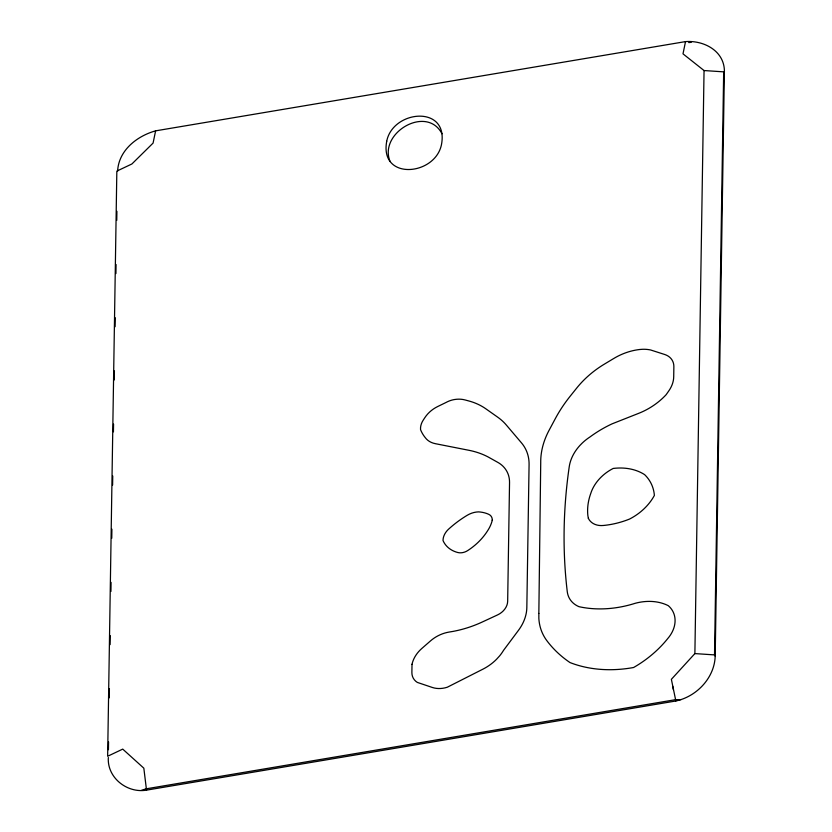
<?xml version="1.0" encoding="UTF-8"?>
<svg xmlns="http://www.w3.org/2000/svg" width="832" height="832" viewBox="0 0 832 832"><rect width="100%" height="100%" fill="white"/><g stroke="black" fill="none" stroke-linecap="round" stroke-linejoin="round"><path stroke-width="1.25" d="M108.441 749.736L108.566 741.946M109.262 697.84L109.398 688.761M110.094 644.644L110.24 635.565M110.926 591.448L111.072 582.369M111.769 538.252L111.904 529.173M112.601 485.056L112.746 475.977M113.433 431.86L113.558 424.081M114.254 379.964L114.4 370.885M115.086 326.768L115.232 317.689M115.929 273.572L116.064 264.493M116.761 220.376L116.906 211.297M675.865 700.991L671.372 679.328L694.886 653.588L704.049 70.543L682.999 53.851L685.526 41.6C704.61 40.186 725.556 51.636 724.36 73.112L715.198 656.146C714.522 677.841 696.675 696.582 675.865 700.991L146.526 790.14C127.202 793.499 106.995 777.702 108.326 757.526M715.198 656.146L714.522 654.898L723.674 71.854L704.049 70.543M117.614 171.205C118.56 150.415 136.989 136.032 155.615 130.842L685.526 41.6M155.615 130.842L153.078 143.094L131.914 163.966L116.834 171.111L107.64 756.267L122.73 749.112L143.832 768.175L146.526 790.14M141.378 790.4L145.85 788.882L675.189 699.733L680.992 699.618M688.73 42.588L691.257 42.318M694.886 653.588L714.522 654.898M723.674 71.854L724.36 73.112M442 133.775C426.691 104.354 378.258 133.047 390.094 161.522M672.641 686.13L673.452 689.842M538.845 613.444L538.855 618.436A65.52 51.043 -28.3 0 0 546.915 640.754A149.23 116.251 -28.3 0 0 570.003 662.563A119.174 92.83 -28.3 0 0 633.599 667.503A98.353 76.617 -28.3 0 0 667.774 638.529A30.982 24.138 -28.3 0 0 668.294 605.686A47.424 36.941 -28.3 0 0 635.201 603.294A100.922 78.614 -28.3 0 1 578.999 606.684A29.12 22.682 -28.3 0 1 567.268 591.687A677.154 527.488 -28.3 0 1 569.234 466.762A42.598 33.186 -28.3 0 1 579.914 445.453L582.182 443.134A42.598 33.186 -28.3 0 1 589.94 436.987A100.454 78.25 -28.3 0 1 612.113 423.831L638.664 413.348A59.842 46.623 -28.3 0 0 666.151 394.68L668.855 390.811A29.162 22.724 -28.3 0 0 673.712 376.844L673.868 366.694A19.354 15.08 -28.3 0 0 664.799 354.526L650.645 349.981A33.353 25.979 -28.3 0 0 642.502 349.294L639.673 349.502A52.021 40.518 -28.3 0 0 613.943 358.384L604.354 364.146A85.727 66.778 -28.3 0 0 576.566 388.242L570.118 396.292A139.818 108.919 -28.3 0 0 555.318 418.631L549.11 430.238A81.474 63.471 -28.3 0 0 540.727 462.55L538.845 613.444M412.017 664.3L411.882 672.454A18.065 14.071 -28.3 0 0 417.31 682.406L432.38 687.482A23.015 17.93 -28.3 0 0 447.262 687.242L483.07 669.094A42.557 33.155 -28.3 0 0 496.475 659.35L499.585 655.928A42.557 33.155 -28.3 0 0 503.495 650.416L518.44 630.375A45.188 35.204 -28.3 0 0 526.833 607.516L529.079 464.578A51.761 40.321 -28.3 0 0 521.487 442.884L506.303 425.006A70.928 55.255 -28.3 0 0 497.713 417.186L485.815 408.793A69.971 54.506 -28.3 0 0 468.78 400.951L464.994 399.932A24.586 19.157 -28.3 0 0 454.667 399.506L453.17 399.786A21.694 16.9 -28.3 0 0 445.931 402.522L437.746 406.505A26.603 20.717 -28.3 0 0 424.892 417.602L423.238 420.118A18.262 14.227 -28.3 0 0 420.555 429.666A49.66 38.678 -28.3 0 0 425.204 437.559L426.431 439.036A22.391 17.441 -28.3 0 0 435.323 443.674L468.998 450.31A85.738 66.789 -28.3 0 1 487.999 456.893L497.214 462.041A35.537 27.685 -28.3 0 1 509.538 482.56L507.666 601.286A15.486 12.064 -28.3 0 1 497.557 614.921L482.362 621.972A99.559 77.553 -28.3 0 1 452.91 631.426L449.01 632.081A30.066 23.421 -28.3 0 0 430.57 640.848L421.897 648.409A29.266 22.797 -28.3 0 0 412.017 664.3M386.714 141.263C379.34 180.981 435.396 175.833 441.511 144.414C448.885 104.697 392.829 109.845 386.714 141.263M492.232 520.229L491.92 521.581A36.171 28.174 -28.3 0 1 487.438 531.024A55.557 43.274 -28.3 0 1 467.906 550.441A11.128 8.674 -28.3 0 1 459.316 552.781L457.673 552.49A31.585 24.606 -28.3 0 1 443.04 540.571A16.806 13.094 -28.3 0 1 443.404 537.566L443.695 536.557A16.806 13.094 -28.3 0 1 445.016 533.593L445.609 532.646A16.806 13.094 -28.3 0 1 448.625 529.131A93.174 72.582 -28.3 0 1 467.21 515.289A19.136 14.903 -28.3 0 1 478.577 511.878A32.542 25.345 -28.3 0 1 488.675 514.29A9.246 7.197 -28.3 0 1 492.232 520.229M588.338 518.294L587.85 515.455A65.468 50.991 -28.3 0 1 590.751 493.48A39.062 30.43 -28.3 0 1 613.215 468.447A52.27 40.716 -28.3 0 1 644.613 474.635A51.792 40.342 -28.3 0 1 654.378 495.425A49.171 38.303 -28.3 0 1 629.543 519.064A78.322 61.006 -28.3 0 1 603.252 525.491A18.668 14.539 -28.3 0 1 588.338 518.294"/></g></svg>
